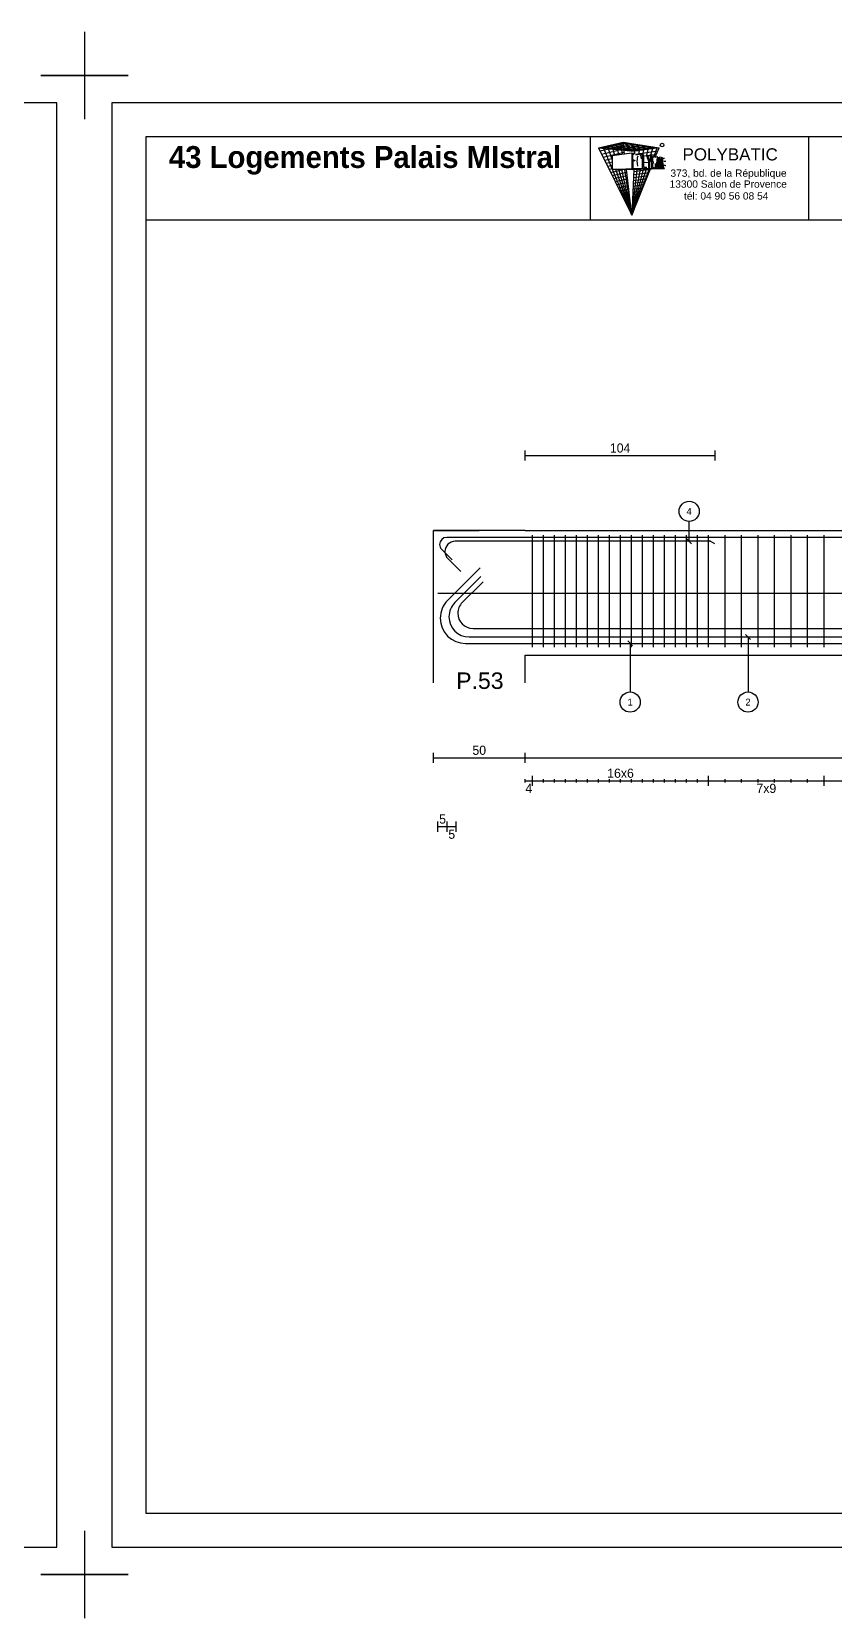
# Model space of a CAD drawing. Extents: x -12912 to 27386, y 1818 to 8189.
# Drawn here: x 10120 to 10557, y 3144 to 4009 of the extents above; entities that cross this region are included whole.
import ezdxf
from ezdxf.enums import TextEntityAlignment as Align

# ---------------------------------------------------------------- set-up
doc = ezdxf.new("R2010")
doc.units = 0
doc.header["$MEASUREMENT"] = 0
doc.linetypes.add('CONTINUE', pattern=[0])
doc.layers.get('0').update_dxf_attribs({"linetype": 'CONTINUOUS'})
for name, color, linetype in [('1', 7, 'CONTINUOUS'), ('173', 7, 'CONTINUOUS'), ('5', 7, 'CONTINUOUS'), ('6', 7, 'CONTINUOUS'), ('7', 7, 'CONTINUOUS'), ('GO-CARTOUCHE', 7, 'CONTINUOUS'), ('GO-TEXTE', 9, 'CONTINUOUS')]:
    doc.layers.add(name, color=color, linetype=linetype)
doc.styles.add('ARIAL', font='ARIAL.TTF')
doc.styles.add('TEXTEBA', font='ARIAL.TTF')

msp = doc.modelspace()

# ---------------------------------------------------------------- linework, layer by layer
for p, q in [((10148.254, 4009.311), (10148.254, 3985.504)), ((10148.254, 4009.311), (10148.254, 3985.504)), ((10124.446, 3985.504), (10148.254, 3985.504)), ((10148.254, 3985.504), (10124.446, 3985.504)), ((10124.446, 3985.504), (10148.254, 3985.504)), ((10148.254, 3985.504), (10124.446, 3985.504)), ((10124.446, 3985.504), (10148.254, 3985.504)), ((10124.446, 3985.504), (10148.254, 3985.504)), ((10148.254, 3985.504), (10124.446, 3985.504)), ((10124.446, 3985.504), (10148.254, 3985.504)), ((10148.254, 3985.504), (10124.446, 3985.504)), ((10124.446, 3985.504), (10148.254, 3985.504)), ((10124.446, 3985.504), (10148.254, 3985.504)), ((10148.254, 3985.504), (10124.446, 3985.504)), ((10124.446, 3985.504), (10148.254, 3985.504)), ((10148.254, 3985.504), (10124.446, 3985.504)), ((10124.446, 3985.504), (10148.254, 3985.504)), ((10124.446, 3985.504), (10148.254, 3985.504)), ((10148.254, 3985.504), (10124.446, 3985.504)), ((10124.446, 3985.504), (10148.254, 3985.504)), ((10148.254, 3985.504), (10124.446, 3985.504)), ((10124.446, 3985.504), (10148.254, 3985.504)), ((10124.446, 3985.504), (10148.254, 3985.504)), ((10148.254, 3985.504), (10124.446, 3985.504)), ((10124.446, 3985.504), (10148.254, 3985.504)), ((10148.254, 3985.504), (10124.446, 3985.504)), ((10124.446, 3985.504), (10148.254, 3985.504)), ((10124.446, 3985.504), (10148.254, 3985.504)), ((10148.254, 3985.504), (10124.446, 3985.504)), ((10124.446, 3985.504), (10148.254, 3985.504)), ((10148.254, 3985.504), (10124.446, 3985.504)), ((10124.446, 3985.504), (10148.254, 3985.504)), ((10124.446, 3985.504), (10148.254, 3985.504)), ((10148.254, 3985.504), (10148.254, 3961.697)), ((10148.254, 3985.504), (10148.254, 3961.697)), ((10172.061, 3985.504), (10148.254, 3985.504)), ((10148.254, 3985.504), (10172.061, 3985.504)), ((10172.061, 3985.504), (10148.254, 3985.504)), ((10148.254, 3985.504), (10172.061, 3985.504)), ((10172.061, 3985.504), (10148.254, 3985.504)), ((10172.061, 3985.504), (10148.254, 3985.504)), ((10148.254, 3985.504), (10172.061, 3985.504)), ((10172.061, 3985.504), (10148.254, 3985.504)), ((10148.254, 3985.504), (10172.061, 3985.504)), ((10172.061, 3985.504), (10148.254, 3985.504)), ((10172.061, 3985.504), (10148.254, 3985.504)), ((10148.254, 3985.504), (10172.061, 3985.504)), ((10172.061, 3985.504), (10148.254, 3985.504)), ((10148.254, 3985.504), (10172.061, 3985.504)), ((10172.061, 3985.504), (10148.254, 3985.504)), ((10172.061, 3985.504), (10148.254, 3985.504)), ((10148.254, 3985.504), (10172.061, 3985.504)), ((10172.061, 3985.504), (10148.254, 3985.504)), ((10148.254, 3985.504), (10172.061, 3985.504)), ((10172.061, 3985.504), (10148.254, 3985.504)), ((10172.061, 3985.504), (10148.254, 3985.504)), ((10148.254, 3985.504), (10148.254, 3961.697)), ((10148.254, 3985.504), (10172.061, 3985.504)), ((10172.061, 3985.504), (10148.254, 3985.504)), ((10148.254, 3985.504), (10172.061, 3985.504)), ((10172.061, 3985.504), (10148.254, 3985.504)), ((10172.061, 3985.504), (10148.254, 3985.504)), ((10148.254, 3985.504), (10148.254, 3961.697)), ((10148.254, 3985.504), (10172.061, 3985.504)), ((10172.061, 3985.504), (10148.254, 3985.504)), ((10148.254, 3985.504), (10172.061, 3985.504)), ((10172.061, 3985.504), (10148.254, 3985.504)), ((10172.061, 3985.504), (10148.254, 3985.504)), ((10148.254, 3985.504), (10148.254, 3961.697)), ((10148.254, 3985.504), (10148.254, 3961.697)), ((10148.254, 3985.504), (10148.254, 3961.697)), ((10148.254, 3985.504), (10148.254, 3961.697)), ((10148.254, 3985.504), (10148.254, 3961.697)), ((10148.254, 3985.504), (10148.254, 3961.697)), ((10148.254, 3191.811), (10148.254, 3168.004)), ((10148.254, 3191.811), (10148.254, 3168.004)), ((10124.446, 3168.004), (10148.254, 3168.004)), ((10148.254, 3168.004), (10124.446, 3168.004)), ((10124.446, 3168.004), (10148.254, 3168.004)), ((10148.254, 3168.004), (10124.446, 3168.004)), ((10124.446, 3168.004), (10148.254, 3168.004)), ((10124.446, 3168.004), (10148.254, 3168.004)), ((10148.254, 3168.004), (10124.446, 3168.004)), ((10124.446, 3168.004), (10148.254, 3168.004)), ((10148.254, 3168.004), (10124.446, 3168.004)), ((10124.446, 3168.004), (10148.254, 3168.004)), ((10124.446, 3168.004), (10148.254, 3168.004)), ((10148.254, 3168.004), (10124.446, 3168.004)), ((10124.446, 3168.004), (10148.254, 3168.004)), ((10148.254, 3168.004), (10124.446, 3168.004)), ((10124.446, 3168.004), (10148.254, 3168.004)), ((10124.446, 3168.004), (10148.254, 3168.004)), ((10148.254, 3168.004), (10124.446, 3168.004)), ((10124.446, 3168.004), (10148.254, 3168.004)), ((10148.254, 3168.004), (10124.446, 3168.004)), ((10124.446, 3168.004), (10148.254, 3168.004)), ((10124.446, 3168.004), (10148.254, 3168.004)), ((10148.254, 3168.004), (10124.446, 3168.004)), ((10124.446, 3168.004), (10148.254, 3168.004)), ((10148.254, 3168.004), (10124.446, 3168.004)), ((10124.446, 3168.004), (10148.254, 3168.004)), ((10124.446, 3168.004), (10148.254, 3168.004)), ((10148.254, 3168.004), (10124.446, 3168.004)), ((10124.446, 3168.004), (10148.254, 3168.004)), ((10148.254, 3168.004), (10124.446, 3168.004)), ((10124.446, 3168.004), (10148.254, 3168.004)), ((10124.446, 3168.004), (10148.254, 3168.004)), ((10148.254, 3168.004), (10148.254, 3144.197)), ((10148.254, 3168.004), (10148.254, 3144.197)), ((10172.061, 3168.004), (10148.254, 3168.004)), ((10148.254, 3168.004), (10172.061, 3168.004)), ((10172.061, 3168.004), (10148.254, 3168.004)), ((10148.254, 3168.004), (10172.061, 3168.004)), ((10172.061, 3168.004), (10148.254, 3168.004)), ((10172.061, 3168.004), (10148.254, 3168.004)), ((10148.254, 3168.004), (10172.061, 3168.004)), ((10172.061, 3168.004), (10148.254, 3168.004)), ((10148.254, 3168.004), (10172.061, 3168.004)), ((10172.061, 3168.004), (10148.254, 3168.004)), ((10172.061, 3168.004), (10148.254, 3168.004)), ((10148.254, 3168.004), (10172.061, 3168.004)), ((10172.061, 3168.004), (10148.254, 3168.004)), ((10148.254, 3168.004), (10172.061, 3168.004)), ((10172.061, 3168.004), (10148.254, 3168.004)), ((10172.061, 3168.004), (10148.254, 3168.004)), ((10148.254, 3168.004), (10172.061, 3168.004)), ((10172.061, 3168.004), (10148.254, 3168.004)), ((10148.254, 3168.004), (10172.061, 3168.004)), ((10172.061, 3168.004), (10148.254, 3168.004)), ((10172.061, 3168.004), (10148.254, 3168.004)), ((10148.254, 3168.004), (10148.254, 3144.197)), ((10148.254, 3168.004), (10172.061, 3168.004)), ((10172.061, 3168.004), (10148.254, 3168.004)), ((10148.254, 3168.004), (10172.061, 3168.004)), ((10172.061, 3168.004), (10148.254, 3168.004)), ((10172.061, 3168.004), (10148.254, 3168.004)), ((10148.254, 3168.004), (10148.254, 3144.197)), ((10148.254, 3168.004), (10172.061, 3168.004)), ((10172.061, 3168.004), (10148.254, 3168.004)), ((10148.254, 3168.004), (10172.061, 3168.004)), ((10172.061, 3168.004), (10148.254, 3168.004)), ((10172.061, 3168.004), (10148.254, 3168.004)), ((10148.254, 3168.004), (10148.254, 3144.197)), ((10148.254, 3168.004), (10148.254, 3144.197)), ((10148.254, 3168.004), (10148.254, 3144.197)), ((10148.254, 3168.004), (10148.254, 3144.197)), ((10148.254, 3168.004), (10148.254, 3144.197)), ((10148.254, 3168.004), (10148.254, 3144.197))]:
    msp.add_line(p, q)
at = {"layer": '1', "color": 1}
for points in [[(10363.948, 3716.933), (10346.27, 3699.256)], [(10364.357, 3712.203), (10350.214, 3698.061)], [(10340.993, 3703.183), (10935.993, 3703.183)], [(10365.537, 3709.416), (10354.224, 3698.102)], [(10342.243, 3689.533), (10342.243, 3689.533)], [(10346.993, 3690.283), (10346.993, 3690.283)], [(10351.793, 3692.233), (10351.793, 3692.233)], [(10357.993, 3679.283), (10918.993, 3679.283)], [(10360.093, 3683.933), (10916.893, 3683.933)], [(10355.993, 3675.783), (10920.993, 3675.783)]]:
    msp.add_lwpolyline(points, dxfattribs=at)
for centre, radius, start, end in [((10355.993, 3689.533), 13.75, 135, 180), ((10357.993, 3690.283), 11, 135, 180), ((10360.093, 3692.233), 8.3, 135, 180), ((10355.993, 3689.533), 13.75, 180, 270), ((10357.993, 3690.283), 11, 180, 270), ((10360.093, 3692.233), 8.3, 180, 270)]:
    msp.add_arc(centre, radius, start, end, dxfattribs=at)
at = {"layer": '173', "color": 173}
for points in [[(10341.893, 3729.683), (10341.893, 3729.683)], [(10931.193, 3733.583), (10345.793, 3733.583)], [(10392.493, 3673.733), (10392.493, 3734.783)], [(10398.493, 3673.733), (10398.493, 3734.783)], [(10404.493, 3673.733), (10404.493, 3734.783)], [(10410.493, 3673.733), (10410.493, 3734.783)], [(10416.493, 3673.733), (10416.493, 3734.783)], [(10422.493, 3673.733), (10422.493, 3734.783)], [(10428.493, 3673.733), (10428.493, 3734.783)], [(10434.493, 3673.733), (10434.493, 3734.783)], [(10440.493, 3673.733), (10440.493, 3734.783)], [(10446.493, 3673.733), (10446.493, 3734.783)], [(10452.493, 3673.733), (10452.493, 3734.783)], [(10458.493, 3673.733), (10458.493, 3734.783)], [(10464.493, 3673.733), (10464.493, 3734.783)], [(10470.493, 3673.733), (10470.493, 3734.783)], [(10476.493, 3673.733), (10476.493, 3734.783)], [(10482.493, 3673.733), (10482.493, 3734.783)], [(10488.493, 3673.733), (10488.493, 3734.783)], [(10497.493, 3673.733), (10497.493, 3734.783)], [(10506.493, 3673.733), (10506.493, 3734.783)], [(10515.493, 3673.733), (10515.493, 3734.783)], [(10524.493, 3673.733), (10524.493, 3734.783)], [(10533.493, 3673.733), (10533.493, 3734.783)], [(10542.493, 3673.733), (10542.493, 3734.783)], [(10551.493, 3673.733), (10551.493, 3734.783)], [(10343.035, 3726.925), (10348.692, 3721.268)]]:
    msp.add_lwpolyline(points, dxfattribs=at)
for start, end in [(90, 180), (180, 225)]:
    msp.add_arc((10345.793, 3729.683), 3.9, start, end, dxfattribs=at)
at = {"layer": '5', "color": 5}
for points in [[(10388.493, 3775.45), (10388.493, 3780.95)], [(10492.073, 3775.45), (10492.073, 3780.95)], [(10388.493, 3778.2), (10492.073, 3778.2)], [(10489.341, 3731.433), (10350.293, 3731.433)], [(10491.823, 3730), (10489.341, 3731.433)], [(10344.793, 3725.933), (10344.793, 3725.933)], [(10346.404, 3722.044), (10353.475, 3714.973)], [(10338.493, 3610.616), (10338.493, 3616.116)], [(10338.493, 3613.366), (10388.493, 3613.366)], [(10388.493, 3610.616), (10388.493, 3616.116)], [(10388.493, 3613.366), (10888.493, 3613.366)], [(10388.493, 3599.95), (10388.493, 3601.783)], [(10388.493, 3600.866), (10392.493, 3600.866)], [(10392.493, 3598.116), (10392.493, 3603.616)], [(10392.493, 3599.95), (10392.493, 3601.783)], [(10392.493, 3600.866), (10398.493, 3600.866)], [(10392.493, 3600.866), (10488.493, 3600.866)], [(10398.493, 3599.95), (10398.493, 3601.783)], [(10398.493, 3600.866), (10404.493, 3600.866)], [(10404.493, 3599.95), (10404.493, 3601.783)], [(10404.493, 3600.866), (10410.493, 3600.866)], [(10410.493, 3599.95), (10410.493, 3601.783)], [(10410.493, 3600.866), (10416.493, 3600.866)], [(10416.493, 3599.95), (10416.493, 3601.783)], [(10416.493, 3600.866), (10422.493, 3600.866)], [(10422.493, 3599.95), (10422.493, 3601.783)], [(10422.493, 3600.866), (10428.493, 3600.866)], [(10428.493, 3599.95), (10428.493, 3601.783)], [(10428.493, 3600.866), (10434.493, 3600.866)], [(10434.493, 3599.95), (10434.493, 3601.783)], [(10434.493, 3600.866), (10440.493, 3600.866)], [(10440.493, 3599.95), (10440.493, 3601.783)], [(10440.493, 3600.866), (10446.493, 3600.866)], [(10446.493, 3599.95), (10446.493, 3601.783)], [(10446.493, 3600.866), (10452.493, 3600.866)], [(10452.493, 3599.95), (10452.493, 3601.783)], [(10452.493, 3600.866), (10458.493, 3600.866)], [(10458.493, 3599.95), (10458.493, 3601.783)], [(10458.493, 3600.866), (10464.493, 3600.866)], [(10464.493, 3599.95), (10464.493, 3601.783)], [(10464.493, 3600.866), (10470.493, 3600.866)], [(10470.493, 3599.95), (10470.493, 3601.783)], [(10470.493, 3600.866), (10476.493, 3600.866)], [(10476.493, 3599.95), (10476.493, 3601.783)], [(10476.493, 3600.866), (10482.493, 3600.866)], [(10482.493, 3599.95), (10482.493, 3601.783)], [(10482.493, 3600.866), (10488.493, 3600.866)], [(10488.493, 3598.116), (10488.493, 3603.616)], [(10488.493, 3599.95), (10488.493, 3601.783)], [(10488.493, 3600.866), (10497.493, 3600.866)], [(10488.493, 3600.866), (10551.493, 3600.866)], [(10497.493, 3599.95), (10497.493, 3601.783)], [(10497.493, 3600.866), (10506.493, 3600.866)], [(10506.493, 3599.95), (10506.493, 3601.783)], [(10506.493, 3600.866), (10515.493, 3600.866)], [(10515.493, 3599.95), (10515.493, 3601.783)], [(10515.493, 3600.866), (10524.493, 3600.866)], [(10524.493, 3599.95), (10524.493, 3601.783)], [(10524.493, 3600.866), (10533.493, 3600.866)], [(10533.493, 3599.95), (10533.493, 3601.783)], [(10533.493, 3600.866), (10542.493, 3600.866)], [(10542.493, 3599.95), (10542.493, 3601.783)], [(10542.493, 3600.866), (10551.493, 3600.866)], [(10551.493, 3598.116), (10551.493, 3603.616)], [(10551.493, 3599.95), (10551.493, 3601.783)], [(10551.493, 3600.866), (10563.493, 3600.866)], [(10551.493, 3600.866), (10587.493, 3600.866)], [(10340.993, 3573.116), (10340.993, 3578.616)], [(10340.993, 3575.866), (10345.993, 3575.866)], [(10345.993, 3573.116), (10345.993, 3578.616)], [(10345.993, 3575.866), (10350.993, 3575.866)], [(10350.993, 3573.116), (10350.993, 3578.616)]]:
    msp.add_lwpolyline(points, dxfattribs=at)
for start, end in [(90, 180), (180, 225)]:
    msp.add_arc((10350.293, 3725.933), 5.5, start, end, dxfattribs=at)
msp.add_point((10489.341, 3731.433), dxfattribs=at)
at = {"layer": '6', "color": 6}
for points in [[(10477.895, 3731.433), (10477.895, 3742.283)], [(10476.569, 3732.759), (10479.221, 3730.107)], [(10447.054, 3674.457), (10444.402, 3677.109)], [(10511.316, 3677.957), (10508.664, 3680.609)], [(10509.99, 3679.283), (10509.99, 3649.283)], [(10445.728, 3675.783), (10445.728, 3649.283)]]:
    msp.add_lwpolyline(points, dxfattribs=at)
for centre in [(10477.895, 3747.783), (10445.728, 3643.783), (10509.99, 3643.783)]:
    msp.add_circle(centre, 5.5, dxfattribs=at)
at = {"layer": '7', "color": 7}
for points in [[(10388.493, 3737.283), (10338.493, 3737.283)], [(10338.493, 3654.283), (10338.493, 3737.283)], [(10338.493, 3737.283), (10363.493, 3737.283)], [(10388.493, 3737.283), (10888.493, 3737.283)], [(10338.493, 3654.283), (10338.493, 3669.283)], [(10388.493, 3669.283), (10888.493, 3669.283)], [(10388.493, 3654.283), (10388.493, 3669.283)]]:
    msp.add_lwpolyline(points, dxfattribs=at)
at = {"layer": 'GO-CARTOUCHE', "color": 9, "linetype": 'CONTINUE'}
for p, q in [((10428.536, 3945.98), (10441.93, 3949.095)), ((10428.536, 3945.98), (10448.159, 3944.111)), ((10428.536, 3945.98), (10446.602, 3909.227)), ((10429.357, 3944.31), (10442.142, 3947.283)), ((10430.046, 3945.836), (10443.439, 3948.855)), ((10430.178, 3942.639), (10442.354, 3945.471)), ((10436.012, 3934.498), (10430.963, 3946.545)), ((10430.963, 3946.545), (10450.593, 3944.451)), ((10433.065, 3945.549), (10446.457, 3948.376)), ((10436.012, 3939.593), (10433.39, 3947.109)), ((10433.39, 3947.109), (10453.028, 3944.791)), ((10435.817, 3947.673), (10455.462, 3945.131)), ((10437.454, 3941.839), (10435.817, 3947.673)), ((10436.083, 3945.261), (10449.475, 3947.897)), ((10439.549, 3942.147), (10438.244, 3948.238)), ((10438.244, 3948.238), (10457.897, 3945.47)), ((10439.102, 3944.974), (10452.494, 3947.418)), ((10441.623, 3942.452), (10440.671, 3948.802)), ((10440.671, 3948.802), (10460.332, 3945.81)), ((10442.69, 3942.609), (10441.93, 3949.095)), ((10441.93, 3949.095), (10461.552, 3945.98)), ((10442.121, 3944.686), (10455.512, 3946.939)), ((10445.14, 3944.399), (10458.53, 3946.46)), ((10446.649, 3944.255), (10460.04, 3946.22)), ((10461.552, 3945.98), (10448.159, 3944.111)), ((10455.462, 3945.131), (10454.671, 3941.923)), ((10457.897, 3945.47), (10456.669, 3941.531)), ((10460.332, 3945.81), (10458.64, 3941.302)), ((10459.466, 3940.853), (10461.552, 3945.98)), ((10431, 3940.969), (10442.567, 3943.658)), ((10431.821, 3939.298), (10436.012, 3940.273)), ((10432.642, 3937.628), (10436.012, 3938.411)), ((10433.463, 3935.957), (10436.012, 3936.55)), ((10446.602, 3943.184), (10436.012, 3941.627)), ((10436.012, 3941.627), (10436.012, 3934.151)), ((10448.345, 3942.912), (10446.602, 3943.184)), ((10446.602, 3943.184), (10446.602, 3934.169)), ((10447.224, 3939.556), (10447.224, 3942.456)), ((10448.017, 3942.332), (10447.224, 3942.456)), ((10447.224, 3939.556), (10447.852, 3939.507)), ((10448.076, 3938.865), (10447.224, 3938.931)), ((10447.224, 3938.931), (10447.224, 3934.774)), ((10448.39, 3939.174), (10448.076, 3938.865)), ((10448.159, 3944.111), (10448.107, 3942.949)), ((10448.594, 3942.596), (10460.873, 3944.31)), ((10448.793, 3942.253), (10450.759, 3942.539)), ((10449.508, 3939.581), (10449.47, 3938.728)), ((10449.47, 3938.728), (10449.529, 3937.436)), ((10449.647, 3940.631), (10449.508, 3939.581)), ((10449.529, 3937.436), (10449.817, 3935.97)), ((10449.874, 3941.468), (10449.647, 3940.631)), ((10450.593, 3944.451), (10450.371, 3942.485)), ((10451.513, 3941.765), (10451.151, 3942.348)), ((10452.457, 3942.269), (10451.306, 3942.099)), ((10451.758, 3941.066), (10451.513, 3941.765)), ((10451.945, 3940.058), (10451.758, 3941.066)), ((10452.457, 3934.774), (10452.457, 3942.275)), ((10453.08, 3942.171), (10452.457, 3942.269)), ((10453.028, 3944.791), (10452.487, 3942.264)), ((10453.08, 3935.397), (10453.08, 3942.171)), ((10453.08, 3941.654), (10454.641, 3941.869)), ((10453.08, 3941.654), (10453.081, 3935.397)), ((10453.081, 3937.932), (10455.911, 3938.18)), ((10454.62, 3941.93), (10455.911, 3938.18)), ((10455.177, 3941.843), (10454.62, 3941.93)), ((10454.641, 3941.869), (10455.911, 3938.18)), ((10454.853, 3941.894), (10460.193, 3942.639)), ((10455.177, 3941.843), (10456.205, 3938.856)), ((10456.93, 3941.569), (10455.351, 3941.337)), ((10455.911, 3934.774), (10455.911, 3938.18)), ((10456.93, 3941.569), (10456.205, 3938.856)), ((10457.425, 3941.492), (10456.534, 3938.156)), ((10456.534, 3934.782), (10456.537, 3938.168)), ((10456.534, 3934.774), (10456.534, 3938.156)), ((10456.537, 3938.168), (10457.407, 3941.423)), ((10457.425, 3941.492), (10456.93, 3941.569)), ((10457.407, 3941.423), (10457.593, 3941.451)), ((10457.593, 3941.466), (10457.411, 3941.439)), ((10457.593, 3934.774), (10457.593, 3941.466)), ((10458.799, 3941.277), (10457.593, 3941.466)), ((10458.732, 3940.846), (10458.029, 3940.956)), ((10458.029, 3938.332), (10458.029, 3940.956)), ((10458.029, 3938.332), (10458.597, 3938.288)), ((10458.029, 3937.895), (10458.563, 3937.853)), ((10458.029, 3935.21), (10458.029, 3937.895)), ((10459.213, 3940.927), (10459.513, 3940.969)), ((10460.521, 3941.008), (10459.265, 3940.823)), ((10459.29, 3937.513), (10459.37, 3937.261)), ((10459.37, 3937.261), (10459.449, 3936.78)), ((10459.467, 3936.312), (10459.436, 3935.866)), ((10459.449, 3936.78), (10459.467, 3936.312)), ((10459.995, 3936.627), (10459.945, 3936.208)), ((10460.046, 3937.049), (10459.995, 3936.627)), ((10460.072, 3937.268), (10460.046, 3937.049)), ((10460.089, 3937.412), (10460.072, 3937.268)), ((10460.103, 3937.528), (10460.089, 3937.412)), ((10460.136, 3937.799), (10460.103, 3937.528)), ((10460.203, 3938.359), (10460.136, 3937.799)), ((10460.277, 3938.973), (10460.203, 3938.359)), ((10460.459, 3936.831), (10460.213, 3934.78)), ((10460.521, 3941.008), (10460.277, 3938.973)), ((10460.459, 3936.831), (10460.896, 3936.798)), ((10460.511, 3937.265), (10460.674, 3938.626)), ((10460.511, 3937.265), (10460.842, 3937.239)), ((10460.831, 3940.959), (10460.521, 3941.008)), ((10460.674, 3938.626), (10460.842, 3937.239)), ((10460.831, 3940.959), (10461.579, 3934.78)), ((10460.858, 3940.736), (10461.579, 3940.842)), ((10460.896, 3936.798), (10461.14, 3934.774)), ((10460.909, 3940.321), (10461.579, 3940.401)), ((10460.92, 3940.227), (10461.984, 3940.338)), ((10461.579, 3940.842), (10461.579, 3940.401)), ((10462.825, 3940.648), (10461.579, 3940.842)), ((10461.579, 3940.401), (10461.984, 3940.338)), ((10461.984, 3934.78), (10461.984, 3940.338)), ((10462.42, 3940.27), (10462.825, 3940.206)), ((10462.42, 3934.78), (10462.42, 3940.27)), ((10462.42, 3940.171), (10462.825, 3940.206)), ((10462.825, 3940.206), (10462.825, 3940.648)), ((10462.984, 3940.623), (10462.825, 3940.572)), ((10462.984, 3940.623), (10462.984, 3934.779)), ((10463.42, 3940.555), (10462.984, 3940.623)), ((10463.42, 3940.555), (10463.42, 3934.774)), ((10463.42, 3940.35), (10464.408, 3940.442)), ((10463.562, 3937.573), (10463.586, 3936.953)), ((10463.586, 3936.953), (10463.645, 3936.385)), ((10463.645, 3936.385), (10463.735, 3935.908)), ((10464.778, 3938.607), (10464.043, 3938.538)), ((10464.758, 3936.397), (10464.094, 3936.335)), ((10464.758, 3936.397), (10465.2, 3936.413)), ((10465.224, 3938.537), (10464.778, 3938.607)), ((10434.284, 3934.287), (10436.012, 3934.689)), ((10435.105, 3932.617), (10441.709, 3934.151)), ((10435.926, 3930.946), (10443.841, 3932.785)), ((10436.012, 3934.151), (10447.224, 3934.774)), ((10447.106, 3934.17), (10436.012, 3934.151)), ((10446.602, 3909.227), (10436.157, 3934.151)), ((10436.747, 3929.276), (10444.053, 3930.973)), ((10437.568, 3927.605), (10444.266, 3929.161)), ((10446.602, 3909.227), (10437.909, 3934.151)), ((10446.602, 3909.227), (10439.61, 3934.151)), ((10446.602, 3909.227), (10441.262, 3934.151)), ((10446.602, 3909.227), (10442.867, 3934.151)), ((10446.602, 3909.227), (10443.681, 3934.151)), ((10446.602, 3909.227), (10456.886, 3934.509)), ((10456.08, 3934.481), (10446.602, 3909.227)), ((10454.454, 3934.424), (10446.602, 3909.227)), ((10452.806, 3934.367), (10446.602, 3909.227)), ((10451.134, 3934.309), (10446.602, 3909.227)), ((10449.437, 3934.25), (10446.602, 3909.227)), ((10447.716, 3934.19), (10446.602, 3909.227)), ((10447.106, 3934.17), (10450.238, 3934.285)), ((10447.224, 3934.774), (10454.731, 3934.774)), ((10447.451, 3928.255), (10454.757, 3929.275)), ((10447.522, 3929.84), (10455.436, 3930.946)), ((10447.593, 3931.426), (10456.116, 3932.616)), ((10447.663, 3933.012), (10456.795, 3934.287)), ((10450.238, 3934.285), (10450.799, 3934.305)), ((10450.842, 3934.307), (10457.587, 3934.553)), ((10452.454, 3934.773), (10457.601, 3934.774)), ((10453.08, 3935.397), (10454.731, 3935.397)), ((10453.081, 3935.397), (10454.731, 3935.392)), ((10454.731, 3934.774), (10454.731, 3935.397)), ((10454.731, 3934.774), (10455.915, 3934.774)), ((10455.911, 3935.392), (10455.915, 3934.774)), ((10455.915, 3934.774), (10456.534, 3934.774)), ((10457.586, 3934.78), (10462.984, 3934.78)), ((10457.588, 3934.553), (10464.427, 3934.772)), ((10457.593, 3934.774), (10458.913, 3934.774)), ((10458.029, 3935.21), (10458.779, 3935.21)), ((10459.155, 3934.987), (10458.906, 3934.78)), ((10458.906, 3934.78), (10459.761, 3934.78)), ((10459.334, 3935.372), (10459.155, 3934.987)), ((10459.436, 3935.866), (10459.334, 3935.372)), ((10459.83, 3935.246), (10459.774, 3934.78)), ((10459.893, 3935.771), (10459.83, 3935.246)), ((10459.945, 3936.208), (10459.893, 3935.771)), ((10462.42, 3934.78), (10462.984, 3934.78)), ((10462.984, 3934.779), (10463.42, 3934.774)), ((10463.735, 3935.908), (10463.864, 3935.466)), ((10463.864, 3935.466), (10464.067, 3935.053)), ((10464.067, 3935.053), (10464.3, 3934.798)), ((10438.389, 3925.935), (10444.478, 3927.349)), ((10439.21, 3924.264), (10444.69, 3925.537)), ((10440.031, 3922.594), (10444.903, 3923.724)), ((10440.852, 3920.923), (10445.115, 3921.912)), ((10441.673, 3919.253), (10445.327, 3920.1)), ((10447.026, 3918.741), (10450.68, 3919.252)), ((10447.097, 3920.326), (10451.359, 3920.923)), ((10447.168, 3921.912), (10452.039, 3922.593)), ((10447.239, 3923.498), (10452.718, 3924.264)), ((10447.309, 3925.083), (10453.398, 3925.934)), ((10447.38, 3926.669), (10454.077, 3927.605))]:
    msp.add_line(p, q, dxfattribs=at)
at = {"layer": 'GO-CARTOUCHE', "linetype": 'Continuous'}
for points in [[(10133.254, 3183.004), (10133.254, 3970.504), (9019.617, 3970.504), (9019.617, 3183.004)], [(11276.89, 3183.004), (11276.89, 3970.504), (10163.254, 3970.504), (10163.254, 3183.004)], [(11258.331, 3201.562), (11258.331, 3951.945), (10181.812, 3951.945), (10181.812, 3201.562)]]:
    msp.add_lwpolyline(points, close=True, dxfattribs=at)
at = {"layer": 'GO-CARTOUCHE', "color": 9, "linetype": 'CONTINUE'}
for centre in [(10463.142, 3947.53, 70.14), (10463.142, 3947.53, 70.14), (10463.142, 3947.53)]:
    msp.add_circle(centre, 0.997, dxfattribs=at)
at = {"layer": 'GO-TEXTE', "color": 7}
for points in [[(10423.994, 3951.945), (10423.994, 3906.498)], [(10542.9, 3951.945), (10542.9, 3906.498)], [(11258.331, 3906.498), (10181.812, 3906.498)]]:
    msp.add_lwpolyline(points, dxfattribs=at)

# ---------------------------------------------------------------- texts
at = {"style": 'ARIAL'}
msp.add_text('P.53', height=8.9847, dxfattribs=at).set_placement((10350.936, 3659.932), align=Align.TOP_LEFT)
at = {"layer": '5', "color": 5}
for s, p in [('104', (10440.283, 3779.832)), ('50', (10363.493, 3614.998)), ('16x6', (10440.493, 3602.498)), ('5', (10343.493, 3577.498))]:
    msp.add_text(s, height=5, dxfattribs=at).set_placement(p, align=Align.CENTER)
for s, p in [('4', (10390.493, 3599.234)), ('7x9', (10519.993, 3599.234)), ('5', (10348.493, 3574.234))]:
    msp.add_text(s, height=5, dxfattribs=at).set_placement(p, align=Align.TOP_CENTER)
at = {"layer": '6', "color": 6}
for s, p in [('4', (10477.895, 3747.783)), ('1', (10445.728, 3643.783)), ('2', (10509.99, 3643.783))]:
    msp.add_text(s, height=3.75, dxfattribs=at).set_placement(p, align=Align.MIDDLE_CENTER)
at = {"layer": 'GO-CARTOUCHE', "color": 9, "style": 'TEXTEBA'}
for s, p in [('13300 Salon de Provence', (10467.245, 3924.262)), ('373, bd. de la République', (10467.709, 3930.22)), ('tél: 04 90 56 08 54', (10475.072, 3917.789))]:
    msp.add_text(s, height=3.97727, dxfattribs=at).set_placement(p)
at = {"layer": 'GO-CARTOUCHE', "insert": (10301.212, 3939.153), "char_height": 11.93182, "attachment_point": 5}
msp.add_mtext('{\\Fbold|c0;43 Logements Palais MIstral}', dxfattribs=at)
at = {"layer": 'GO-TEXTE', "color": 3, "style": 'TEXTEBA'}
msp.add_text('POLYBATIC', height=6.6288, dxfattribs=at).set_placement((10500.254, 3942.44), align=Align.MIDDLE)

doc.saveas('drawing.dxf')
